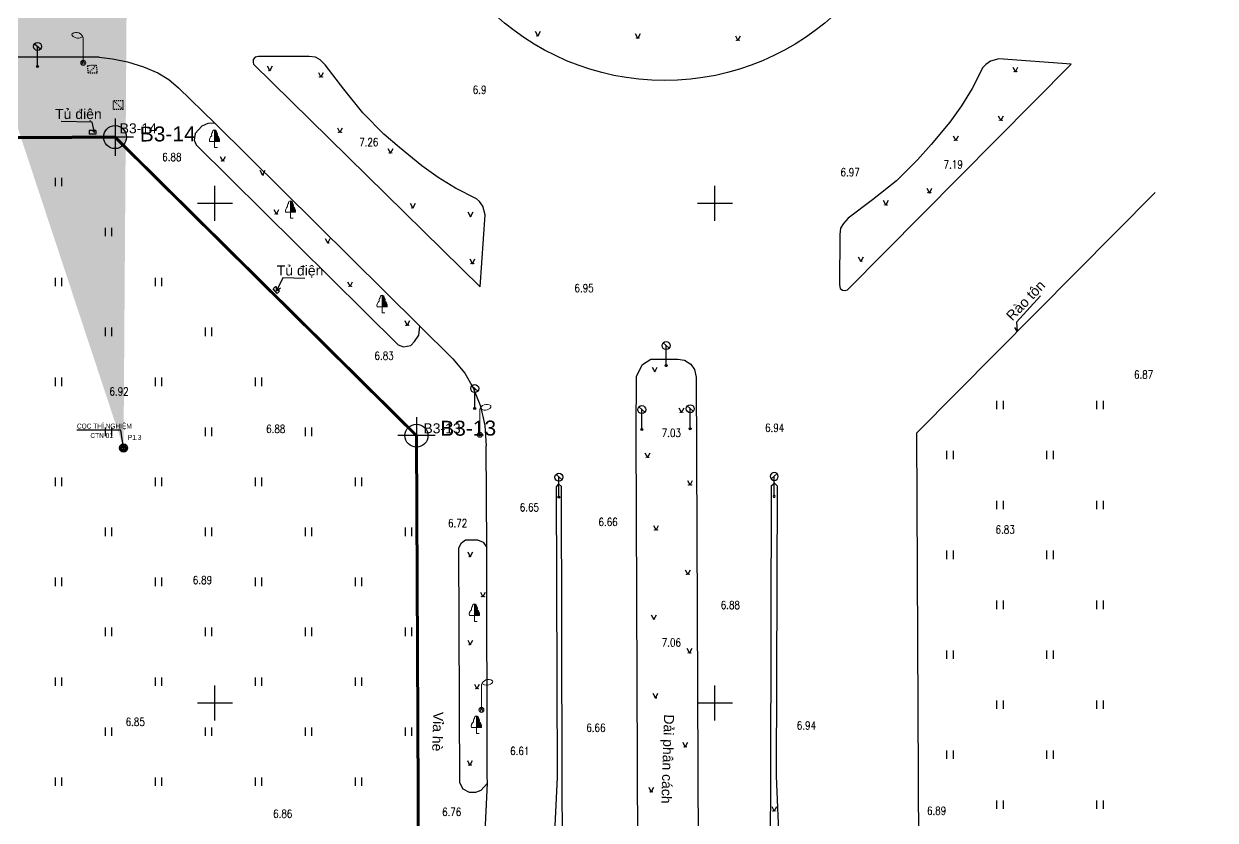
# Model space of a CAD drawing. Header units: millimetres. Extents: x 581430 to 583682, y 2329840 to 2330113.
# Drawn here: x 583101.9 to 583221.1, y 2329988.3 to 2330067.9 of the extents above; entities that cross this region are included whole.
import ezdxf
from ezdxf.enums import TextEntityAlignment as Align
from ezdxf.xclip import XClip

# ---------------------------------------------------------------- set-up
doc = ezdxf.new("R2010")
doc.units = ezdxf.units.MM
doc.header["$LTSCALE"] = 0.001
doc.header["$MEASUREMENT"] = 0
doc.header["$XCLIPFRAME"] = 0
doc.linetypes.add('CENTER2', pattern=[1.125, 0.75, -0.125, 0.125, -0.125])
doc.linetypes.add('NETNHA500', pattern=[0.75, 0.5, -0.25])
for name, color, linetype in [('CHUGIAI', 250, 'Continuous'), ('Existing map', 250, 'Continuous'), ('new block$0$giao thong chuan 28 06$0$giao thong chuan$0$giao thongsua theo ssd$0$giao thong canh quan$0$giao thong$0$CHUTHICH', 7, 'Continuous'), ('Red line', 1, 'Continuous'), ('TOA DO', 7, 'Continuous')]:
    doc.layers.add(name, color=color, linetype=linetype)
for name, color, linetype, lineweight in [('DTC-KY HIEU', 3, 'Continuous', 20), ('KYHIEU', 250, 'Continuous', 0), ('NDC_S_AXIS', 5, 'CENTER2', 13), ('NDC_S_DIM', 1, 'Continuous', 15), ('NDC_S_VN TEXT', 7, 'Continuous', 20), ('new block$0$giao thong chuan 28 06$0$giao thong chuan$0$giao thongsua theo ssd$0$giao thong canh quan$0$giao thong$0$TOADO', 7, 'Continuous', 35)]:
    doc.layers.add(name, color=color, linetype=linetype, lineweight=lineweight)
doc.styles.add('Arial', font='arial.ttf')
doc.styles.add('CHU', font='', dxfattribs={"height": 1.5})
doc.styles.add('DC', font='romans.shx', dxfattribs={"width": 0.8, "height": 0.8})
doc.styles.add('NDC_ARIAL', font='arial.ttf', dxfattribs={"width": 0.85})
doc.styles.add('NDC_DIM', font='', dxfattribs={"width": 0.75})
doc.styles.get('CHU').set_extended_font_data('.VnArial')
doc.styles.get('NDC_DIM').set_extended_font_data('Dotum')
doc.dimstyles.new('NDC_dim_200', dxfattribs={"dimscale": 200, "dimtxt": 2.2, "dimasz": 1.5, "dimexe": 1.5, "dimexo": 2.5, "dimgap": 1, "dimtad": 1, "dimdec": 0, "dimzin": 0, "dimdsep": 46, "dimtxsty": 'NDC_DIM', "dimblk": 'DIMMARK', "dimcen": 0.09, "dimdle": 1.2, "dimclrd": 1, "dimclre": 1, "dimclrt": 3, "dimadec": 0, "dimazin": 0, "dimtfac": 1, "dimtdec": 0, "dimtix": 1, "dimtofl": 0, "dimtmove": 0, "dimatfit": 3, "dimfxl": 6, "dimfxlon": 1, "dimtolj": 1, "dimtzin": 0, "dimarcsym": 0})

# ---------------------------------------------------------------- blocks, each defined once
blk = doc.blocks.new('CAYLR')
at = {"layer": 'KYHIEU'}
for points in [[(0, 1.75, 0.497303), (-0.198201, 1.488681, 0.339551), (-0.284941, 1.163565, 0.289175), (-0.5, 0.602359)], [(0, 1.75, -0.497303), (0.198201, 1.488681, -0.339551), (0.284941, 1.163565, -0.289175), (0.5, 0.602359)]]:
    blk.add_lwpolyline(points, format="xyb", dxfattribs=at)
for points in [[(0, 0), (0, 1.75)], [(0.1, 0.602359), (0.1, 1.724173)], [(0.2, 0.602359), (0.2, 1.487287)], [(-0.5, 0.602359), (0.5, 0.602359)], [(0, 0), (0.280275, -0.001587)], [(0.3, 0.602359), (0.3, 1.151908)], [(0.4, 0.602359), (0.4, 1.04811)], [(0.5, 0.602359), (0.5, 0.822811)]]:
    blk.add_lwpolyline(points, dxfattribs=at)
blk = doc.blocks.new('DEN-T')
at = {"layer": 'KYHIEU'}
for points in [[(-0.05, 2.64, -0.420531), (-1.11, 2.75, -0.572241)], [(-1.1, 2.92, -0.523652), (0, 2.5, -0.549376)]]:
    blk.add_lwpolyline(points, format="xyb", dxfattribs=at)
blk.add_lwpolyline([(0, 0), (0, 2.5)], dxfattribs=at)
for radius in [0.25, 0.125]:
    blk.add_circle((0, 0), radius, dxfattribs=at)
blk.add_arc((-0.95, 2.82), 0.178, 146.5915, 201.9104, dxfattribs=at)
blk = doc.blocks.new('BB')
at = {"layer": 'CHUGIAI'}
for p, q in [((-0.29, 2.28), (0.31, 1.75)), ((0, 0), (0, 2))]:
    blk.add_line(p, q, dxfattribs=at)
for centre, radius in [((0, 2), 0.4), ((0, 0), 0.1)]:
    blk.add_circle(centre, radius, dxfattribs=at)
blk = doc.blocks.new('DEN-P')
at = {"layer": 'KYHIEU'}
for points in [[(1.1, 2.92, 0.523652), (0, 2.5, 0.549376)], [(0.05, 2.64, 0.420531), (1.11, 2.75, 0.572241)]]:
    blk.add_lwpolyline(points, format="xyb", dxfattribs=at)
blk.add_lwpolyline([(0, 0), (0, 2.5)], dxfattribs=at)
for radius in [0.25, 0.125]:
    blk.add_circle((0, 0), radius, dxfattribs=at)
blk.add_arc((0.95, 2.82), 0.178, 338.0896, 33.4085, dxfattribs=at)
blk = doc.blocks.new('DEN-P-flat-2')
at = {"layer": 'KYHIEU'}
for points in [[(1.1, 2.92, 0.523652), (0, 2.5, 0.549376)], [(0.05, 2.64, 0.420531), (1.11, 2.75, 0.572241)]]:
    blk.add_lwpolyline(points, format="xyb", dxfattribs=at)
blk.add_lwpolyline([(0, 0), (0, 2.5)], dxfattribs=at)
for radius in [0.25, 0.125]:
    blk.add_circle((0, 0), radius, dxfattribs=at)
blk.add_arc((0.95, 2.82), 0.178, 338.0896, 33.4085, dxfattribs=at)
blk = doc.blocks.new('BB-flat-2')
at = {"layer": 'CHUGIAI'}
for p, q in [((-0.29, 2.28), (0.31, 1.75)), ((0, 0), (0, 2))]:
    blk.add_line(p, q, dxfattribs=at)
for centre, radius in [((0, 2), 0.4), ((0, 0), 0.1)]:
    blk.add_circle(centre, radius, dxfattribs=at)
blk = doc.blocks.new('CAYLR-flat-17')
at = {"layer": 'KYHIEU'}
for points in [[(0, 1.75, 0.497303), (-0.2, 1.49, 0.339551), (-0.28, 1.16, 0.289175), (-0.5, 0.6)], [(0, 1.75, -0.497303), (0.2, 1.49, -0.339551), (0.28, 1.16, -0.289175), (0.5, 0.6)]]:
    blk.add_lwpolyline(points, format="xyb", dxfattribs=at)
for points in [[(0, 0), (0, 1.75)], [(0.1, 0.6), (0.1, 1.72)], [(0.2, 0.6), (0.2, 1.49)], [(-0.5, 0.6), (0.5, 0.6)], [(0, 0), (0.28, 0)], [(0.3, 0.6), (0.3, 1.15)], [(0.4, 0.6), (0.4, 1.05)], [(0.5, 0.6), (0.5, 0.82)]]:
    blk.add_lwpolyline(points, dxfattribs=at)
blk = doc.blocks.new('CAYLR-flat-18')
at = {"layer": 'KYHIEU'}
for points in [[(0, 1.75, 0.497303), (-0.2, 1.49, 0.339551), (-0.28, 1.16, 0.289175), (-0.5, 0.6)], [(0, 1.75, -0.497303), (0.2, 1.49, -0.339551), (0.28, 1.16, -0.289175), (0.5, 0.6)]]:
    blk.add_lwpolyline(points, format="xyb", dxfattribs=at)
for points in [[(0, 0), (0, 1.75)], [(0.1, 0.6), (0.1, 1.72)], [(0.2, 0.6), (0.2, 1.49)], [(-0.5, 0.6), (0.5, 0.6)], [(0, 0), (0.28, 0)], [(0.3, 0.6), (0.3, 1.15)], [(0.4, 0.6), (0.4, 1.05)], [(0.5, 0.6), (0.5, 0.82)]]:
    blk.add_lwpolyline(points, dxfattribs=at)
blk = doc.blocks.new('DEN-P-flat-12')
at = {"layer": 'KYHIEU'}
for points in [[(1.1, 2.92, 0.523652), (0, 2.5, 0.549376)], [(0.05, 2.64, 0.420531), (1.11, 2.75, 0.572241)]]:
    blk.add_lwpolyline(points, format="xyb", dxfattribs=at)
blk.add_lwpolyline([(0, 0), (0, 2.5)], dxfattribs=at)
for radius in [0.25, 0.125]:
    blk.add_circle((0, 0), radius, dxfattribs=at)
blk.add_arc((0.95, 2.82), 0.178, 338.0896, 33.4085, dxfattribs=at)
blk = doc.blocks.new('BB-flat-4')
at = {"layer": 'CHUGIAI'}
for p, q in [((-0.29, 2.28), (0.31, 1.75)), ((0, 0), (0, 2))]:
    blk.add_line(p, q, dxfattribs=at)
for centre, radius in [((0, 2), 0.4), ((0, 0), 0.1)]:
    blk.add_circle(centre, radius, dxfattribs=at)
blk = doc.blocks.new('BB-flat-11')
for p, q in [((-0.29, 2.28), (0.31, 1.75)), ((0, 0), (0, 2))]:
    blk.add_line(p, q)
for centre, radius in [((0, 2), 0.4), ((0, 0), 0.1)]:
    blk.add_circle(centre, radius)
blk = doc.blocks.new('DEN-T-flat-15')
at = {"layer": 'KYHIEU'}
for points in [[(-0.05, 2.64, -0.420531), (-1.11, 2.75, -0.572241)], [(-1.1, 2.92, -0.523652), (0, 2.5, -0.549376)]]:
    blk.add_lwpolyline(points, format="xyb", dxfattribs=at)
blk.add_lwpolyline([(0, 0), (0, 2.5)], dxfattribs=at)
for radius in [0.25, 0.125]:
    blk.add_circle((0, 0), radius, dxfattribs=at)
blk.add_arc((-0.95, 2.82), 0.178, 146.5915, 201.9104, dxfattribs=at)
blk = doc.blocks.new('Existing map')
at = {"layer": 'Existing map'}
h = blk.add_hatch(color=256, dxfattribs=at)
h.paths.add_polyline_path([(-12.53, -20.71, 1), (-12.56, -20.71, 1)])
h.paths.add_polyline_path([(-12.79, -20.71, 1), (-12.81, -20.71, 1)])
h = blk.add_hatch(color=256, dxfattribs=at)
h.paths.add_polyline_path([(-2.53, -20.93, 1), (-2.56, -20.93, 1)])
h.paths.add_polyline_path([(-2.79, -20.93, 1), (-2.81, -20.93, 1)])
h = blk.add_hatch(color=256, dxfattribs=at)
h.paths.add_polyline_path([(7.47, -21.15, 1), (7.44, -21.15, 1)])
h.paths.add_polyline_path([(7.21, -21.15, 1), (7.19, -21.15, 1)])
h = blk.add_hatch(color=256, dxfattribs=at)
h.paths.add_polyline_path([(-39.33, -24.17, 1), (-39.35, -24.17, 1)])
h.paths.add_polyline_path([(-39.59, -24.17, 1), (-39.61, -24.17, 1)])
h = blk.add_hatch(color=256, dxfattribs=at)
h.paths.add_polyline_path([(-34.22, -24.82, 1), (-34.24, -24.82, 1)])
h.paths.add_polyline_path([(-34.48, -24.82, 1), (-34.5, -24.82, 1)])
h = blk.add_hatch(color=256, dxfattribs=at)
h.paths.add_polyline_path([(35.21, -24.29, 1), (35.19, -24.29, 1)])
h.paths.add_polyline_path([(34.95, -24.29, 1), (34.93, -24.29, 1)])
h = blk.add_hatch(color=256, dxfattribs=at)
h.paths.add_polyline_path([(33.75, -29.15, 1), (33.73, -29.15, 1)])
h.paths.add_polyline_path([(33.49, -29.15, 1), (33.47, -29.15, 1)])
h = blk.add_hatch(color=256, dxfattribs=at)
h.paths.add_polyline_path([(-32.32, -30.36, 1), (-32.34, -30.36, 1)])
h.paths.add_polyline_path([(-32.58, -30.36, 1), (-32.6, -30.36, 1)])
h = blk.add_hatch(color=256, dxfattribs=at)
h.paths.add_polyline_path([(29.26, -31.16, 1), (29.24, -31.16, 1)])
h.paths.add_polyline_path([(29, -31.16, 1), (28.98, -31.16, 1)])
h = blk.add_hatch(color=256, dxfattribs=at)
h.paths.add_polyline_path([(-44.03, -33.22, 1), (-44.05, -33.22, 1)])
h.paths.add_polyline_path([(-44.29, -33.22, 1), (-44.31, -33.22, 1)])
h = blk.add_hatch(color=256, dxfattribs=at)
h.paths.add_polyline_path([(-27.26, -32.42, 1), (-27.28, -32.42, 1)])
h.paths.add_polyline_path([(-27.52, -32.42, 1), (-27.54, -32.42, 1)])
h = blk.add_hatch(color=256, dxfattribs=at)
h.paths.add_polyline_path([(-40.07, -34.61, 1), (-40.09, -34.61, 1)])
h.paths.add_polyline_path([(-40.33, -34.61, 1), (-40.35, -34.61, 1)])
h = blk.add_hatch(color=256, dxfattribs=at)
h.paths.add_polyline_path([(26.61, -36.4, 1), (26.59, -36.4, 1)])
h.paths.add_polyline_path([(26.35, -36.4, 1), (26.33, -36.4, 1)])
h = blk.add_hatch(color=256, dxfattribs=at)
h.paths.add_polyline_path([(-25.03, -37.91, 1), (-25.05, -37.91, 1)])
h.paths.add_polyline_path([(-25.29, -37.91, 1), (-25.31, -37.91, 1)])
h = blk.add_hatch(color=256, dxfattribs=at)
h.paths.add_polyline_path([(22.25, -37.62, 1), (22.23, -37.62, 1)])
h.paths.add_polyline_path([(21.99, -37.62, 1), (21.97, -37.62, 1)])
h = blk.add_hatch(color=256, dxfattribs=at)
h.paths.add_polyline_path([(-38.68, -38.52, 1), (-38.7, -38.52, 1)])
h.paths.add_polyline_path([(-38.94, -38.52, 1), (-38.96, -38.52, 1)])
h = blk.add_hatch(color=256, dxfattribs=at)
h.paths.add_polyline_path([(-19.27, -38.78, 1), (-19.29, -38.78, 1)])
h.paths.add_polyline_path([(-19.53, -38.78, 1), (-19.55, -38.78, 1)])
h = blk.add_hatch(color=256, dxfattribs=at)
h.paths.add_polyline_path([(-33.54, -41.42, 1), (-33.57, -41.42, 1)])
h.paths.add_polyline_path([(-33.8, -41.42, 1), (-33.83, -41.42, 1)])
h = blk.add_hatch(color=256, dxfattribs=at)
h.paths.add_polyline_path([(-19.08, -43.49, 1), (-19.1, -43.49, 1)])
h.paths.add_polyline_path([(-19.34, -43.49, 1), (-19.36, -43.49, 1)])
h = blk.add_hatch(color=256, dxfattribs=at)
h.paths.add_polyline_path([(19.75, -43.25, 1), (19.73, -43.25, 1)])
h.paths.add_polyline_path([(19.49, -43.25, 1), (19.47, -43.25, 1)])
h = blk.add_hatch(color=256, dxfattribs=at)
h.paths.add_polyline_path([(-31.31, -45.76, 1), (-31.34, -45.76, 1)])
h.paths.add_polyline_path([(-31.57, -45.76, 1), (-31.59, -45.76, 1)])
h = blk.add_hatch(color=256, dxfattribs=at)
h.paths.add_polyline_path([(-25.59, -49.66, 1), (-25.61, -49.66, 1)])
h.paths.add_polyline_path([(-25.85, -49.66, 1), (-25.87, -49.66, 1)])
h = blk.add_hatch(color=256, dxfattribs=at)
h.paths.add_polyline_path([(-0.84, -54.29, 1), (-0.87, -54.29, 1)])
h.paths.add_polyline_path([(-1.1, -54.29, 1), (-1.12, -54.29, 1)])
h = blk.add_hatch(color=256, dxfattribs=at)
h.paths.add_polyline_path([(1.83, -58.37, 1), (1.81, -58.37, 1)])
h.paths.add_polyline_path([(1.57, -58.37, 1), (1.55, -58.37, 1)])
h = blk.add_hatch(color=256, dxfattribs=at)
h.paths.add_polyline_path([(-1.58, -62.87, 1), (-1.6, -62.87, 1)])
h.paths.add_polyline_path([(-1.84, -62.87, 1), (-1.86, -62.87, 1)])
h = blk.add_hatch(color=256, dxfattribs=at)
h.paths.add_polyline_path([(2.68, -65.64, 1), (2.66, -65.64, 1)])
h.paths.add_polyline_path([(2.43, -65.64, 1), (2.4, -65.64, 1)])
h = blk.add_hatch(color=256, dxfattribs=at)
h.paths.add_polyline_path([(-0.72, -70.14, 1), (-0.74, -70.14, 1)])
h.paths.add_polyline_path([(-0.98, -70.14, 1), (-1, -70.14, 1)])
h = blk.add_hatch(color=256, dxfattribs=at)
h.paths.add_polyline_path([(-19.3, -72.79, 1), (-19.32, -72.79, 1)])
h.paths.add_polyline_path([(-19.55, -72.79, 1), (-19.58, -72.79, 1)])
h = blk.add_hatch(color=256, dxfattribs=at)
h.paths.add_polyline_path([(2.47, -74.58, 1), (2.45, -74.58, 1)])
h.paths.add_polyline_path([(2.21, -74.58, 1), (2.19, -74.58, 1)])
h = blk.add_hatch(color=256, dxfattribs=at)
h.paths.add_polyline_path([(-18.02, -76.81, 1), (-18.04, -76.81, 1)])
h.paths.add_polyline_path([(-18.28, -76.81, 1), (-18.3, -76.81, 1)])
h = blk.add_hatch(color=256, dxfattribs=at)
h.paths.add_polyline_path([(-0.94, -79.07, 1), (-0.96, -79.07, 1)])
h.paths.add_polyline_path([(-1.19, -79.07, 1), (-1.22, -79.07, 1)])
h = blk.add_hatch(color=256, dxfattribs=at)
h.paths.add_polyline_path([(-19.3, -81.6, 1), (-19.32, -81.6, 1)])
h.paths.add_polyline_path([(-19.55, -81.6, 1), (-19.58, -81.6, 1)])
h = blk.add_hatch(color=256, dxfattribs=at)
h.paths.add_polyline_path([(2.62, -82.44, 1), (2.6, -82.44, 1)])
h.paths.add_polyline_path([(2.36, -82.44, 1), (2.34, -82.44, 1)])
h = blk.add_hatch(color=256, dxfattribs=at)
h.paths.add_polyline_path([(-18.62, -86.01, 1), (-18.64, -86.01, 1)])
h.paths.add_polyline_path([(-18.88, -86.01, 1), (-18.9, -86.01, 1)])
h = blk.add_hatch(color=256, dxfattribs=at)
h.paths.add_polyline_path([(-0.78, -86.94, 1), (-0.81, -86.94, 1)])
h.paths.add_polyline_path([(-1.04, -86.94, 1), (-1.06, -86.94, 1)])
h = blk.add_hatch(color=256, dxfattribs=at)
h.paths.add_polyline_path([(2.21, -91.84, 1), (2.19, -91.84, 1)])
h.paths.add_polyline_path([(1.95, -91.84, 1), (1.93, -91.84, 1)])
h = blk.add_hatch(color=256, dxfattribs=at)
h.paths.add_polyline_path([(-19.32, -93.67, 1), (-19.34, -93.67, 1)])
h.paths.add_polyline_path([(-19.58, -93.67, 1), (-19.6, -93.67, 1)])
h = blk.add_hatch(color=256, dxfattribs=at)
h.paths.add_polyline_path([(-1.19, -96.34, 1), (-1.21, -96.34, 1)])
h.paths.add_polyline_path([(-1.45, -96.34, 1), (-1.47, -96.34, 1)])
h = blk.add_hatch(color=256, dxfattribs=at)
h.paths.add_polyline_path([(11.11, -98.26, 1), (11.08, -98.26, 1)])
h.paths.add_polyline_path([(10.85, -98.26, 1), (10.82, -98.26, 1)])
for p, q in [((-12.93, -20.25), (-12.67, -20.74)), ((-12.67, -20.74), (-12.42, -20.25)), ((-2.93, -20.47), (-2.67, -20.96)), ((-2.67, -20.96), (-2.42, -20.47)), ((7.07, -20.69), (7.33, -21.18)), ((7.33, -21.18), (7.58, -20.69)), ((-56.54, -22.85), (-68.35, -22.85)), ((-56.54, -22.85), (-55.22, -23.02)), ((-55.22, -23.02), (-53.72, -23.32)), ((-53.72, -23.32), (-52.1, -23.8)), ((-52.1, -23.8), (-50.68, -24.42)), ((-41.13, -23.07), (-41.15, -23.33)), ((-41.15, -23.33), (-41.09, -23.55)), ((-40.95, -22.83), (-41.13, -23.07)), ((-41.09, -23.55), (-18.44, -45.83)), ((-40.6, -22.76), (-40.95, -22.83)), ((-35.55, -22.76), (-40.6, -22.76)), ((-39.73, -23.71), (-39.47, -24.2)), ((-39.47, -24.2), (-39.21, -23.71)), ((-34.92, -22.84), (-35.55, -22.76)), ((-34.44, -23.12), (-34.92, -22.84)), ((-33.93, -23.61), (-34.44, -23.12)), ((-32.08, -26.04), (-33.93, -23.61)), ((18.28, -46.12), (40.64, -23.55)), ((18.28, -46.12), (40.64, -23.55)), ((32.1, -23.59), (31.81, -23.89)), ((32.1, -23.59), (31.81, -23.89)), ((32.57, -23.24), (32.1, -23.59)), ((32.57, -23.24), (32.1, -23.59)), ((33.41, -23.02), (32.57, -23.24)), ((33.41, -23.02), (32.57, -23.24)), ((40.64, -23.55), (33.41, -23.02)), ((40.64, -23.55), (33.41, -23.02)), ((-50.68, -24.42), (-49.58, -25.07)), ((-34.62, -24.36), (-34.36, -24.85)), ((-34.36, -24.85), (-34.1, -24.36)), ((31.81, -23.89), (30.75, -25.98)), ((31.81, -23.89), (30.75, -25.98)), ((34.82, -23.83), (35.07, -24.32)), ((35.07, -24.32), (35.33, -23.83)), ((-49.58, -25.07), (-48.61, -25.9)), ((-48.61, -25.9), (-44.97, -29.45)), ((-30.16, -28.41), (-32.08, -26.04)), ((30.75, -25.98), (29.67, -27.71)), ((30.75, -25.98), (29.67, -27.71)), ((-28.06, -30.53), (-30.16, -28.41)), ((29.67, -27.71), (28.51, -29.35)), ((29.67, -27.71), (28.51, -29.35)), ((-57.23, -29.33), (-60.35, -29.27)), ((-57.02, -30.37), (-57.23, -29.33)), ((-46.28, -29.73), (-46.93, -30.48)), ((-45.66, -29.49), (-46.28, -29.73)), ((-44.97, -29.45), (-45.66, -29.49)), ((-44.97, -29.45), (-21.19, -53.01)), ((28.51, -29.35), (26.65, -31.58)), ((28.51, -29.35), (26.65, -31.58)), ((33.35, -28.7), (33.61, -29.19)), ((33.61, -29.19), (33.87, -28.7)), ((-56.86, -30.16), (-57.53, -30.16)), ((-57.53, -30.16), (-57.53, -30.54)), ((-56.86, -30.54), (-57.53, -30.54)), ((-57.02, -30.37), (-57.16, -30.22)), ((-57.02, -30.37), (-56.97, -30.18)), ((-56.86, -30.16), (-56.86, -30.54)), ((-46.93, -30.48), (-47.03, -31.14)), ((-32.71, -29.9), (-32.46, -30.39)), ((-32.46, -30.39), (-32.2, -29.9)), ((-26.52, -31.87), (-28.06, -30.53)), ((55.04, -30.32), (25.18, -60.46)), ((28.86, -30.7), (29.12, -31.19)), ((29.12, -31.19), (29.38, -30.7)), ((-47.03, -31.14), (-46.84, -31.62)), ((-46.84, -31.62), (-26.64, -51.62)), ((-27.66, -31.97), (-27.4, -32.45)), ((-27.4, -32.45), (-27.14, -31.97)), ((-24.28, -33.72), (-26.52, -31.87)), ((26.65, -31.58), (25.3, -33.12)), ((26.65, -31.58), (25.3, -33.12)), ((-44.43, -32.77), (-44.17, -33.25)), ((-44.17, -33.25), (-43.91, -32.77)), ((25.3, -33.12), (23.18, -35.21)), ((25.3, -33.12), (23.18, -35.21)), ((-40.47, -34.15), (-40.21, -34.64)), ((-40.21, -34.64), (-39.95, -34.15)), ((-22.64, -34.88), (-24.28, -33.72)), ((-60.95, -34.9), (-60.95, -35.75)), ((-60.3, -34.9), (-60.3, -35.75)), ((-44.97, -39.2), (-44.97, -35.7)), ((-20.9, -35.95), (-22.64, -34.88)), ((5.03, -39.2), (5.03, -35.7)), ((23.18, -35.21), (20.8, -37.12)), ((23.18, -35.21), (20.8, -37.12)), ((-18.81, -37), (-20.9, -35.95)), ((26.21, -35.95), (26.47, -36.43)), ((26.47, -36.43), (26.73, -35.95)), ((-46.72, -37.45), (-43.22, -37.45)), ((-39.08, -38.07), (-38.82, -38.55)), ((-38.82, -38.55), (-38.56, -38.07)), ((-25.43, -37.45), (-25.17, -37.94)), ((-25.17, -37.94), (-24.91, -37.45)), ((-18.51, -37.29), (-18.81, -37)), ((-18.16, -37.76), (-18.51, -37.29)), ((-17.93, -38.6), (-18.16, -37.76)), ((3.28, -37.45), (6.78, -37.45)), ((20.8, -37.12), (18.36, -38.96)), ((20.8, -37.12), (18.36, -38.96)), ((21.85, -37.16), (22.11, -37.65)), ((22.11, -37.65), (22.37, -37.16)), ((-19.67, -38.32), (-19.41, -38.81)), ((-19.41, -38.81), (-19.15, -38.32)), ((-18.44, -45.83), (-17.93, -38.6)), ((18.36, -38.96), (17.87, -39.47)), ((18.36, -38.96), (17.87, -39.47)), ((-55.95, -39.9), (-55.95, -40.75)), ((-55.3, -39.9), (-55.3, -40.75)), ((17.59, -39.95), (17.51, -40.58)), ((17.59, -39.95), (17.51, -40.58)), ((17.87, -39.47), (17.59, -39.95)), ((17.87, -39.47), (17.59, -39.95)), ((-33.94, -40.97), (-33.69, -41.46)), ((-33.69, -41.46), (-33.43, -40.97)), ((17.51, -40.58), (17.49, -45.63)), ((17.51, -40.58), (17.49, -45.63)), ((19.35, -42.8), (19.61, -43.29)), ((19.61, -43.29), (19.87, -42.8)), ((-19.48, -43.03), (-19.22, -43.52)), ((-19.22, -43.52), (-18.96, -43.03)), ((-60.95, -44.9), (-60.95, -45.75)), ((-60.3, -44.9), (-60.3, -45.75)), ((-50.95, -44.9), (-50.95, -45.75)), ((-50.3, -44.9), (-50.3, -45.75)), ((-38.19, -44.92), (-38.8, -46.21)), ((-35.96, -44.97), (-38.19, -44.92)), ((-38.91, -45.79), (-39.13, -46.02)), ((-38.91, -45.79), (-39.13, -46.02)), ((-38.73, -46.47), (-39.13, -46.02)), ((-38.73, -46.47), (-39.13, -46.02)), ((-38.51, -46.24), (-38.91, -45.79)), ((-38.51, -46.24), (-38.91, -45.79)), ((-38.8, -46.21), (-38.8, -45.77)), ((-38.8, -46.21), (-38.41, -45.91)), ((-38.73, -46.47), (-38.51, -46.24)), ((-38.73, -46.47), (-38.51, -46.24)), ((-31.71, -45.3), (-31.45, -45.79)), ((-31.45, -45.79), (-31.2, -45.3)), ((17.49, -45.63), (17.56, -45.98)), ((17.49, -45.63), (17.56, -45.98)), ((17.56, -45.98), (17.8, -46.16)), ((17.56, -45.98), (17.8, -46.16)), ((17.8, -46.16), (18.06, -46.18)), ((17.8, -46.16), (18.06, -46.18)), ((18.06, -46.18), (18.28, -46.12)), ((18.06, -46.18), (18.28, -46.12)), ((37.58, -46.72), (35.18, -49.36)), ((-55.95, -49.9), (-55.95, -50.75)), ((-55.3, -49.9), (-55.3, -50.75)), ((-45.95, -49.9), (-45.95, -50.75)), ((-45.3, -49.9), (-45.3, -50.75)), ((-25.99, -49.2), (-25.73, -49.69)), ((-25.73, -49.69), (-25.47, -49.2)), ((-24.58, -50.65), (-24.48, -49.75)), ((35.24, -50.26), (35, -49.87)), ((35.18, -49.36), (35.24, -50.26)), ((-25, -51.3), (-24.58, -50.65)), ((-26.64, -51.62), (-26.11, -51.83)), ((-26.11, -51.83), (-25.37, -51.67)), ((-25.37, -51.67), (-25, -51.3)), ((-21.19, -53.01), (-19.98, -54.44)), ((-2.81, -54.75), (-2.21, -53.58)), ((-2.21, -53.58), (-1.37, -53.04)), ((-1.37, -53.04), (-0.42, -53.04)), ((-0.42, -53.04), (1.31, -53.04)), ((1.31, -53.04), (2, -53.17)), ((2, -53.17), (2.61, -53.55)), ((2.61, -53.55), (3, -54.1)), ((-19.98, -54.44), (-19.14, -55.92)), ((-2.83, -60.39), (-2.81, -54.75)), ((-1.24, -53.84), (-0.98, -54.32)), ((-0.98, -54.32), (-0.73, -53.84)), ((3, -54.1), (3.15, -54.86)), ((-60.95, -54.9), (-60.95, -55.75)), ((-60.3, -54.9), (-60.3, -55.75)), ((-50.95, -54.9), (-50.95, -55.75)), ((-50.3, -54.9), (-50.3, -55.75)), ((-40.95, -54.9), (-40.95, -55.75)), ((-40.3, -54.9), (-40.3, -55.75)), ((-19.14, -55.92), (-18.42, -57.77)), ((3.15, -54.86), (3.69, -185.78)), ((-18.42, -57.77), (-17.97, -59.68)), ((1.43, -57.92), (1.69, -58.4)), ((1.69, -58.4), (1.94, -57.92)), ((33.19, -57.21), (33.19, -58.05)), ((33.84, -57.21), (33.84, -58.05)), ((43.19, -57.21), (43.19, -58.05)), ((43.84, -57.21), (43.84, -58.05)), ((-55.95, -59.9), (-55.95, -60.75)), ((-55.3, -59.9), (-55.3, -60.75)), ((-45.95, -59.9), (-45.95, -60.75)), ((-45.3, -59.9), (-45.3, -60.75)), ((-35.95, -59.9), (-35.95, -60.75)), ((-35.3, -59.9), (-35.3, -60.75)), ((-17.97, -59.68), (-17.84, -61.74)), ((-2.35, -184.44), (-2.83, -60.39)), ((25.18, -60.46), (25.69, -168.57)), ((-17.78, -71.91), (-17.84, -61.74)), ((-1.98, -62.42), (-1.72, -62.9)), ((-1.72, -62.9), (-1.46, -62.42)), ((28.19, -62.21), (28.19, -63.05)), ((28.84, -62.21), (28.84, -63.05)), ((38.19, -62.21), (38.19, -63.05)), ((38.84, -62.21), (38.84, -63.05)), ((-60.95, -64.9), (-60.95, -65.75)), ((-60.3, -64.9), (-60.3, -65.75)), ((-50.95, -64.9), (-50.95, -65.75)), ((-50.3, -64.9), (-50.3, -65.75)), ((-40.95, -64.9), (-40.95, -65.75)), ((-40.3, -64.9), (-40.3, -65.75)), ((-30.95, -64.9), (-30.95, -65.75)), ((-30.3, -64.9), (-30.3, -65.75)), ((2.29, -65.18), (2.54, -65.67)), ((2.54, -65.67), (2.8, -65.18)), ((10.69, -65.7), (10.99, -65.45)), ((10.99, -65.45), (11.25, -65.74)), ((-10.6, -65.53), (-10.86, -65.82)), ((-10.86, -65.82), (-10.75, -94.86)), ((-10.3, -65.78), (-10.6, -65.53)), ((-10.23, -94.83), (-10.3, -65.78)), ((10.62, -94.75), (10.69, -65.7)), ((11.25, -65.74), (11.14, -94.78)), ((33.19, -67.21), (33.19, -68.05)), ((33.84, -67.21), (33.84, -68.05)), ((43.19, -67.21), (43.19, -68.05)), ((43.84, -67.21), (43.84, -68.05)), ((-55.95, -69.9), (-55.95, -70.75)), ((-55.3, -69.9), (-55.3, -70.75)), ((-45.95, -69.9), (-45.95, -70.75)), ((-45.3, -69.9), (-45.3, -70.75)), ((-35.95, -69.9), (-35.95, -70.75)), ((-35.3, -69.9), (-35.3, -70.75)), ((-25.95, -69.9), (-25.95, -70.75)), ((-25.3, -69.9), (-25.3, -70.75)), ((-1.12, -69.68), (-0.86, -70.17)), ((-0.86, -70.17), (-0.6, -69.68)), ((-20.59, -71.93), (-20.31, -71.44)), ((-20.31, -71.44), (-19.92, -71.12)), ((-19.92, -71.12), (-19.53, -71.12)), ((-19.53, -71.12), (-18.71, -71.12)), ((-18.71, -71.12), (-18.14, -71.36)), ((-18.14, -71.36), (-17.78, -71.91)), ((-20.47, -95.45), (-20.59, -71.93)), ((-19.69, -72.33), (-19.44, -72.82)), ((-19.44, -72.82), (-19.18, -72.33)), ((-17.73, -94.75), (-17.78, -71.91)), ((28.19, -72.21), (28.19, -73.05)), ((28.84, -72.21), (28.84, -73.05)), ((38.19, -72.21), (38.19, -73.05)), ((38.84, -72.21), (38.84, -73.05)), ((-60.95, -74.9), (-60.95, -75.75)), ((-60.3, -74.9), (-60.3, -75.75)), ((-50.95, -74.9), (-50.95, -75.75)), ((-50.3, -74.9), (-50.3, -75.75)), ((-40.95, -74.9), (-40.95, -75.75)), ((-40.3, -74.9), (-40.3, -75.75)), ((-30.95, -74.9), (-30.95, -75.75)), ((-30.3, -74.9), (-30.3, -75.75)), ((2.07, -74.12), (2.33, -74.61)), ((2.33, -74.61), (2.59, -74.12)), ((-18.42, -76.36), (-18.16, -76.84)), ((-18.16, -76.84), (-17.91, -76.36)), ((33.19, -77.21), (33.19, -78.05)), ((33.84, -77.21), (33.84, -78.05)), ((43.19, -77.21), (43.19, -78.05)), ((43.84, -77.21), (43.84, -78.05)), ((-1.33, -78.62), (-1.08, -79.1)), ((-1.08, -79.1), (-0.82, -78.62)), ((-55.95, -79.9), (-55.95, -80.75)), ((-55.3, -79.9), (-55.3, -80.75)), ((-45.95, -79.9), (-45.95, -80.75)), ((-45.3, -79.9), (-45.3, -80.75)), ((-35.95, -79.9), (-35.95, -80.75)), ((-35.3, -79.9), (-35.3, -80.75)), ((-25.95, -79.9), (-25.95, -80.75)), ((-25.3, -79.9), (-25.3, -80.75)), ((-19.69, -81.15), (-19.44, -81.63)), ((-19.44, -81.63), (-19.18, -81.15)), ((2.22, -81.98), (2.48, -82.47)), ((2.48, -82.47), (2.74, -81.98)), ((28.19, -82.21), (28.19, -83.05)), ((28.84, -82.21), (28.84, -83.05)), ((38.19, -82.21), (38.19, -83.05)), ((38.84, -82.21), (38.84, -83.05)), ((-60.95, -84.9), (-60.95, -85.75)), ((-60.3, -84.9), (-60.3, -85.75)), ((-50.95, -84.9), (-50.95, -85.75)), ((-50.3, -84.9), (-50.3, -85.75)), ((-44.97, -89.2), (-44.97, -85.7)), ((-40.95, -84.9), (-40.95, -85.75)), ((-40.3, -84.9), (-40.3, -85.75)), ((-30.95, -84.9), (-30.95, -85.75)), ((-30.3, -84.9), (-30.3, -85.75)), ((-19.02, -85.56), (-18.76, -86.04)), ((-18.76, -86.04), (-18.5, -85.56)), ((5.03, -89.2), (5.03, -85.7)), ((-1.18, -86.48), (-0.92, -86.97)), ((-0.92, -86.97), (-0.67, -86.48)), ((-46.72, -87.45), (-43.22, -87.45)), ((3.28, -87.45), (6.78, -87.45)), ((33.19, -87.21), (33.19, -88.05)), ((33.84, -87.21), (33.84, -88.05)), ((43.19, -87.21), (43.19, -88.05)), ((43.84, -87.21), (43.84, -88.05)), ((-55.95, -89.9), (-55.95, -90.75)), ((-55.3, -89.9), (-55.3, -90.75)), ((-45.95, -89.9), (-45.95, -90.75)), ((-45.3, -89.9), (-45.3, -90.75)), ((-35.95, -89.9), (-35.95, -90.75)), ((-35.3, -89.9), (-35.3, -90.75)), ((-25.95, -89.9), (-25.95, -90.75)), ((-25.3, -89.9), (-25.3, -90.75)), ((1.81, -91.38), (2.07, -91.87)), ((2.07, -91.87), (2.33, -91.38)), ((28.19, -92.21), (28.19, -93.05)), ((28.84, -92.21), (28.84, -93.05)), ((38.19, -92.21), (38.19, -93.05)), ((38.84, -92.21), (38.84, -93.05)), ((-19.72, -93.21), (-19.46, -93.7)), ((-19.46, -93.7), (-19.2, -93.21)), ((-60.95, -94.9), (-60.95, -95.75)), ((-60.3, -94.9), (-60.3, -95.75)), ((-50.95, -94.9), (-50.95, -95.75)), ((-50.3, -94.9), (-50.3, -95.75)), ((-40.95, -94.9), (-40.95, -95.75)), ((-40.3, -94.9), (-40.3, -95.75)), ((-30.95, -94.9), (-30.95, -95.75)), ((-30.3, -94.9), (-30.3, -95.75)), ((-17.7, -95.48), (-17.73, -94.75)), ((-10.75, -94.86), (-12.05, -123.86)), ((-10.13, -124.17), (-10.23, -94.83)), ((10.52, -124.09), (10.62, -94.75)), ((11.14, -94.78), (12.44, -123.78)), ((-20.14, -96.07), (-20.47, -95.45)), ((-19.52, -96.41), (-20.14, -96.07)), ((-18.9, -96.41), (-19.52, -96.41)), ((-18.36, -96.2), (-18.9, -96.41)), ((-17.7, -95.48), (-18.36, -96.2)), ((-17.99, -101.05), (-17.7, -95.48)), ((-1.59, -95.88), (-1.33, -96.37)), ((-1.33, -96.37), (-1.08, -95.88)), ((33.19, -97.21), (33.19, -98.05)), ((33.84, -97.21), (33.84, -98.05)), ((43.19, -97.21), (43.19, -98.05)), ((43.84, -97.21), (43.84, -98.05)), ((10.71, -97.81), (10.96, -98.29)), ((10.96, -98.29), (11.22, -97.81))]:
    blk.add_line(p, q, dxfattribs=at)
at = {"layer": 'Existing map', "linetype": 'NETNHA500'}
for p, q in [((-57.7, -23.67), (-56.84, -23.63)), ((-57.61, -24.45), (-57.7, -23.67)), ((-56.84, -23.63), (-57.61, -24.45)), ((-56.84, -23.63), (-56.74, -24.44)), ((-56.74, -24.44), (-57.61, -24.45)), ((-55.1, -28.09), (-55.09, -27.21)), ((-54.14, -27.21), (-55.09, -27.21)), ((-55.09, -27.21), (-54.14, -28.09)), ((-54.14, -28.09), (-54.14, -27.21)), ((-54.14, -28.09), (-55.1, -28.09))]:
    blk.add_line(p, q, dxfattribs=at)
at = {"layer": 'Existing map'}
for centre, radius in [((0, 0), 25.17), ((-12.8, -20.71), 0.011), ((-12.54, -20.71), 0.011), ((-2.8, -20.93), 0.011), ((-2.54, -20.93), 0.011), ((7.2, -21.15), 0.011), ((7.46, -21.15), 0.011), ((-39.6, -24.17), 0.011), ((-39.34, -24.17), 0.011), ((-34.49, -24.82), 0.011), ((-34.23, -24.82), 0.011), ((34.94, -24.29), 0.011), ((35.2, -24.29), 0.011), ((33.48, -29.15), 0.011), ((33.74, -29.15), 0.011), ((-32.59, -30.36), 0.011), ((-32.33, -30.36), 0.011), ((28.99, -31.16), 0.011), ((29.25, -31.16), 0.011), ((-44.3, -33.22), 0.011), ((-44.04, -33.22), 0.011), ((-27.53, -32.42), 0.011), ((-27.27, -32.42), 0.011), ((-40.34, -34.61), 0.011), ((-40.08, -34.61), 0.011), ((26.34, -36.4), 0.011), ((26.6, -36.4), 0.011), ((-25.3, -37.91), 0.011), ((-25.04, -37.91), 0.011), ((21.98, -37.62), 0.011), ((22.24, -37.62), 0.011), ((-38.95, -38.52), 0.011), ((-38.69, -38.52), 0.011), ((-19.54, -38.78), 0.011), ((-19.28, -38.78), 0.011), ((-33.81, -41.42), 0.011), ((-33.56, -41.42), 0.011), ((-19.35, -43.49), 0.011), ((-19.09, -43.49), 0.011), ((19.48, -43.25), 0.011), ((19.74, -43.25), 0.011), ((-31.58, -45.76), 0.011), ((-31.32, -45.76), 0.011), ((-25.86, -49.66), 0.011), ((-25.6, -49.66), 0.011), ((-1.11, -54.29), 0.011), ((-0.85, -54.29), 0.011), ((1.56, -58.37), 0.011), ((1.82, -58.37), 0.011), ((-1.85, -62.87), 0.011), ((-1.59, -62.87), 0.011), ((2.41, -65.64), 0.011), ((2.67, -65.64), 0.011), ((-0.99, -70.14), 0.011), ((-0.73, -70.14), 0.011), ((-19.57, -72.79), 0.011), ((-19.31, -72.79), 0.011), ((2.2, -74.58), 0.011), ((2.46, -74.58), 0.011), ((-18.29, -76.81), 0.011), ((-18.03, -76.81), 0.011), ((-1.21, -79.07), 0.011), ((-0.95, -79.07), 0.011), ((-19.57, -81.6), 0.011), ((-19.31, -81.6), 0.011), ((2.35, -82.44), 0.011), ((2.61, -82.44), 0.011), ((-18.89, -86.01), 0.011), ((-18.63, -86.01), 0.011), ((-1.05, -86.94), 0.011), ((-0.79, -86.94), 0.011), ((1.94, -91.84), 0.011), ((2.2, -91.84), 0.011), ((-19.59, -93.67), 0.011), ((-19.33, -93.67), 0.011), ((-1.46, -96.34), 0.011), ((-1.2, -96.34), 0.011), ((10.84, -98.26), 0.011), ((11.09, -98.26), 0.011)]:
    blk.add_circle(centre, radius, dxfattribs=at)
for name, p in [('BB', (-62.7, -23.77)), ('BB-flat-11', (-62.7, -23.77)), ('DEN-T', (-58.13, -23.41)), ('DEN-T-flat-15', (-58.13, -23.41)), ('CAYLR', (-45, -31.87)), ('CAYLR', (-37.41, -38.96)), ('CAYLR', (-28.25, -48.41)), ('BB-flat-4', (0.15, -53.7)), ('BB', (-18.99, -57.99)), ('BB-flat-4', (-18.99, -57.99)), ('DEN-P', (-18.49, -60.62)), ('DEN-P-flat-12', (-18.49, -60.62)), ('BB-flat-4', (-2.28, -60.1)), ('BB-flat-4', (2.56, -60.01)), ('BB', (-10.57, -66.86)), ('BB-flat-2', (-10.57, -66.86)), ('CAYLR', (-19.02, -79.29)), ('CAYLR-flat-18', (-19.02, -79.29)), ('DEN-P', (-18.31, -88.14)), ('DEN-P-flat-2', (-18.31, -88.14)), ('CAYLR', (-18.82, -90.5)), ('CAYLR-flat-17', (-18.82, -90.5))]:
    blk.add_blockref(name, p, dxfattribs=at)
at = {"layer": 'Existing map', "xscale": -1}
for name in ['BB', 'BB-flat-2']:
    blk.add_blockref(name, (10.96, -66.78), dxfattribs=at)
at = {"layer": 'Existing map', "style": 'DC', "width": 0.8}
for s, p in [('6.9', (-19.19, -26.5)), ('7.26', (-30.54, -31.74)), ('6.88', (-50.23, -33.23)), ('7.19', (27.89, -33.97)), ('6.97', (17.59, -34.75)), ('6.95', (-9.01, -46.34)), ('6.83', (-29.01, -53.11)), ('6.87', (46.93, -55)), ('6.92', (-55.51, -56.68)), ('6.88', (-39.84, -60.43)), ('7.03', (-0.29, -60.83)), ('6.65', (-14.48, -68.28)), ('6.66', (-6.61, -69.74)), ('6.83', (33.09, -70.5)), ('6.89', (-47.17, -75.55)), ('6.88', (5.61, -78.05)), ('7.06', (-0.29, -81.8)), ('6.85', (-53.89, -89.74)), ('6.94', (13.22, -90.1)), ('6.66', (-7.83, -90.33)), ('6.61', (-15.45, -92.65)), ('6.86', (-39.14, -98.93)), ('6.89', (26.23, -98.63))]:
    blk.add_text(s, height=0.8, dxfattribs=at).set_placement(p)
at = {"layer": 'Existing map', "style": 'CHU'}
for s, p in [('Tñ ®iÖn', (-60.94, -29.03)), ('B3-14', (-54.49, -30.46)), ('Tñ ®iÖn', (-38.78, -44.68)), ('B3-13', (-24.12, -60.47))]:
    blk.add_text(s, height=1, dxfattribs=at).set_placement(p)
for s, rotation, p in [('Rµo t«n', 46.4341, (34.77, -49.29)), ('VØa hÌ', 268.2177, (-23.12, -88.32)), ('VØa hÌ', 268.2177, (-23.12, -88.32)), ('D¶i ph©n c¸ch', 268.2177, (-0.05, -88.58)), ('D¶i ph©n c¸ch', 268.2177, (-0.05, -88.58))]:
    blk.add_text(s, height=1, rotation=rotation, dxfattribs=at).set_placement(p)
at = {"layer": 'Existing map', "style": 'DC', "width": 0.8}
for s, p in [('6.94', (10.04, -59.52)), ('6.72', (-21.66, -69.06)), ('6.76', (-22.25, -97.95))]:
    blk.add_text(s, height=0.8, dxfattribs=at).set_placement(p, align=Align.TOP_LEFT)
blk = doc.blocks.new('new block$0$giao thong chuan 28 06$0$giao thong chuan$0$giao thongsua theo ssd$0$giao thong canh quan$0$giao thong$0$n')
at = {"layer": 'TOA DO', "color": 177}
for p, q in [((0, 1.86), (0, 0)), ((1.86, 0), (-1.86, 0)), ((0, 0), (0, -1.86))]:
    blk.add_line(p, q, dxfattribs=at)
blk.add_circle((0, 0), 1.15, dxfattribs=at)
blk = doc.blocks.new('DIMMARK')
at = {"layer": 'NDC_S_DIM', "color": 1}
blk.add_line((-1.5, 0), (1, 0), dxfattribs=at)
at = {"layer": 'NDC_S_DIM', "color": 2, "const_width": 0.1}
blk.add_lwpolyline([(-0.42426, -0.42426), (0.42426, 0.42426)], dxfattribs=at)

msp = doc.modelspace()

# ---------------------------------------------------------------- hatches: boundary and pattern name
h = msp.add_hatch(color=251)
h.dxf.hatch_style = 1
h.paths.add_polyline_path([(583111.92, 2330025.81), (583111.92, 2330025.69, -0.414214), (583112.1, 2330025.51), (583112.22, 2330025.51, 0.414214)])
h.paths.add_polyline_path([(583111.92, 2330025.81, 0.414214), (583111.62, 2330025.51), (583111.74, 2330025.51, -0.414214), (583111.92, 2330025.69)])
h.paths.add_polyline_path([(583111.74, 2330025.51), (583111.62, 2330025.51, 0.414214), (583111.92, 2330025.21), (583111.92, 2330025.33, -0.414214)])
h.paths.add_polyline_path([(583112.22, 2330025.51), (583112.1, 2330025.51, -0.414214), (583111.92, 2330025.33), (583111.92, 2330025.21, 0.414214)])

# ---------------------------------------------------------------- linework, layer by layer
at = {"ltscale": 100}
for radius in [0.3, 0.18]:
    msp.add_circle((583111.92, 2330025.51), radius, dxfattribs=at)
at = {"layer": 'DTC-KY HIEU'}
msp.add_circle((583111.92, 2330025.51), 0.405, dxfattribs=at)
at = {"layer": 'NDC_S_AXIS', "ltscale": 250}
for p, q in [((583111.62, 2330025.51), (583112.22, 2330025.51)), ((583111.92, 2330025.81), (583111.92, 2330025.21))]:
    msp.add_line(p, q, dxfattribs=at)
at = {"layer": 'Red line', "linetype": 'CENTER2', "ltscale": 5000, "const_width": 0.3}
msp.add_lwpolyline([(583141.21, 2330026.75), (583111.07, 2330056.61), (582918.23, 2330055.71), (582918.67, 2329957.39), (583141.53, 2329958.45)], close=True, dxfattribs=at)
at = {"layer": 'TOA DO'}
msp.add_circle((583111.92, 2330025.51), 0.405, dxfattribs=at)

# ---------------------------------------------------------------- block references
ref = msp.add_blockref('Existing map', (583166.02, 2330087.45))
XClip(ref).set_block_clipping_path([(-309.5753765585, -170.2706607217), (49.0361552699, 25.2812677324)])
at = {"layer": 'new block$0$giao thong chuan 28 06$0$giao thong chuan$0$giao thongsua theo ssd$0$giao thong canh quan$0$giao thong$0$TOADO'}
for p in [(583111.07, 2330056.61), (583141.21, 2330026.75)]:
    msp.add_blockref('new block$0$giao thong chuan 28 06$0$giao thong chuan$0$giao thongsua theo ssd$0$giao thong canh quan$0$giao thong$0$n', p, dxfattribs=at)

# ---------------------------------------------------------------- texts
at = {"layer": 'NDC_S_VN TEXT', "style": 'NDC_ARIAL', "width": 0.75}
for s, p in [('CỌC THÍ NGHIỆM', (583107.26, 2330027.7)), ('CTN 01', (583108.61, 2330026.76)), ('P1.3', (583112.36, 2330026.57))]:
    msp.add_text(s, height=0.5, dxfattribs=at).set_placement(p, align=Align.MIDDLE_LEFT)
at = {"layer": 'new block$0$giao thong chuan 28 06$0$giao thong chuan$0$giao thongsua theo ssd$0$giao thong canh quan$0$giao thong$0$CHUTHICH', "char_height": 1.5, "width": 87.0962, "attachment_point": 1, "rotation": 0.2695, "style": 'Arial'}
for s, insert in [('B3-14', (583113.54, 2330057.67)), ('B3-13', (583143.58, 2330028.23))]:
    msp.add_mtext(s, dxfattribs=dict(at, insert=insert))

# ---------------------------------------------------------------- leaders
at = {"layer": 'NDC_S_DIM'}
msp.add_leader([(583111.92, 2330025.51), (583111.64, 2330027.29), (583107.25, 2330027.29)], dimstyle='NDC_dim_200', override={"dimgap": 1, "dimtad": 0}, dxfattribs=at)

doc.saveas('drawing.dxf')
